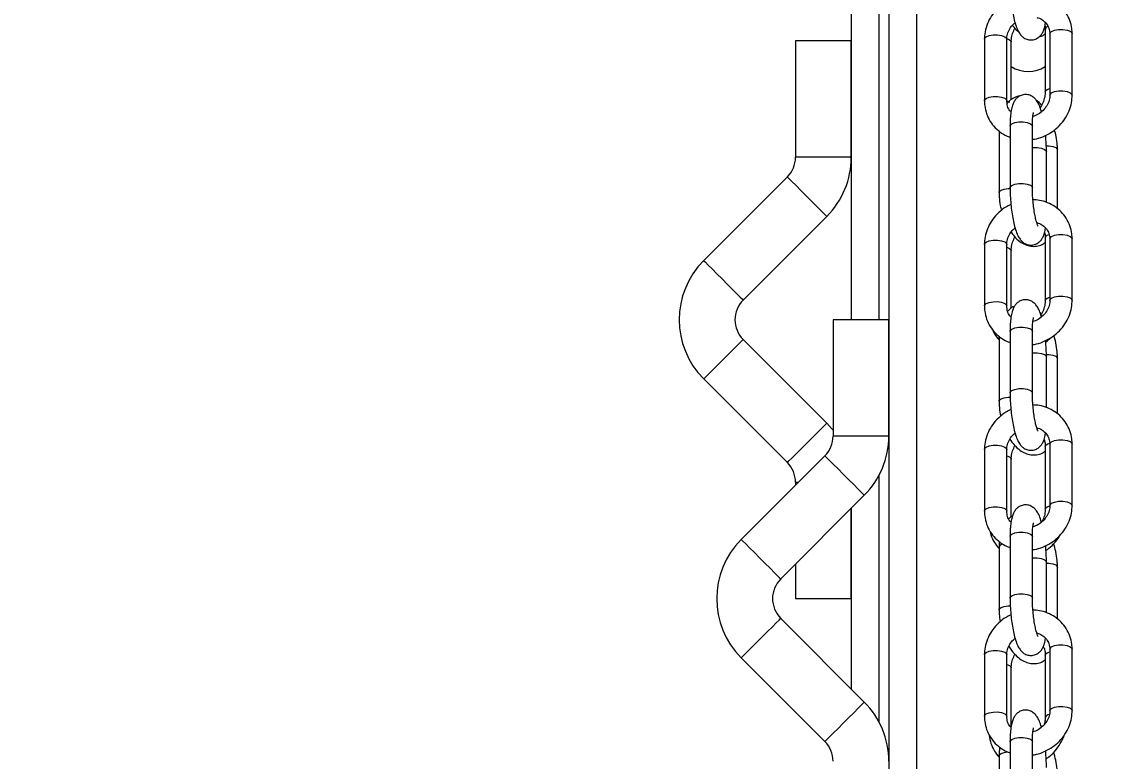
# Model space of a CAD drawing. Header units: millimetres. Extents: x -9110 to 8278, y -6387 to 5914.
# Drawn here: x -2328.6 to -2133, y 424.8 to 557.4 of the extents above; entities that cross this region are included whole.
import ezdxf

# ---------------------------------------------------------------- set-up
doc = ezdxf.new("R2010")
doc.units = ezdxf.units.MM
for name, color, linetype in [('DIKOM_ОБЪЕКТ', 7, 'Continuous'), ('DIKOM_РАЗМЕР_ЗОНА', 7, 'Continuous'), ('DIKOM_РАЗМЕР_ОБЪЕКТА', 7, 'Continuous')]:
    doc.layers.add(name, color=color, linetype=linetype)
doc.styles.add('style1', font='arial.ttf', dxfattribs={"width": 0.8})
doc.dimstyles.new('1-50', dxfattribs={"dimtxt": 300, "dimasz": 200, "dimexe": 100, "dimexo": 0, "dimgap": 100, "dimtad": 1, "dimtxsty": 'style1', "dimcen": 200, "dimclrd": 7, "dimclre": 7, "dimclrt": 7, "dimadec": 1, "dimazin": 2, "dimtfac": 1, "dimtmove": 0, "dimatfit": 2, "dimfxl": 0, "dimlwd": 25, "dimlwe": 18, "dimarcsym": 0})

# ---------------------------------------------------------------- blocks, each defined once
blk = doc.blocks.new('*D9')
at = {"layer": 'Defpoints', "color": 0, "transparency": 16777216}
for p in [(-2194.75, 3914.39), (-7206.95, -3406.45), (-367.75, -3406.45)]:
    blk.add_point(p, dxfattribs=at)
at = {"layer": 'DIKOM_РАЗМЕР_ОБЪЕКТА', "color": 7, "lineweight": 18, "transparency": 16777216}
for p, q in [((-2194.75, 3914.39), (-7306.95, 3914.39)), ((-367.75, -3406.45), (-7306.95, -3406.45))]:
    blk.add_line(p, q, dxfattribs=at)
at = {"layer": 'DIKOM_РАЗМЕР_ОБЪЕКТА', "color": 7, "lineweight": 25, "transparency": 16777216}
blk.add_line((-7206.95, 3714.39), (-7206.95, -3206.45), dxfattribs=at)
at = {"layer": 'DIKOM_РАЗМЕР_ОБЪЕКТА', "color": 7, "transparency": 16777216}
for points in [[(-7240.28, 3714.39), (-7173.61, 3714.39), (-7206.95, 3914.39)], [(-7240.28, -3206.45), (-7173.61, -3206.45), (-7206.95, -3406.45)]]:
    blk.add_solid(points, dxfattribs=at)
at = {"layer": 'DIKOM_РАЗМЕР_ОБЪЕКТА', "color": 7, "transparency": 16777216, "insert": (-7460.22, 292.26), "char_height": 300, "attachment_point": 5, "rotation": 90, "style": 'style1'}
blk.add_mtext('7300', dxfattribs=at)
blk = doc.blocks.new('*D10')
at = {"layer": 'Defpoints', "color": 0, "transparency": 16777216}
for p in [(-3851.31, 5914.39), (-8660.16, -5406.45), (-497.85, -5406.45)]:
    blk.add_point(p, dxfattribs=at)
at = {"layer": 'DIKOM_РАЗМЕР_ЗОНА', "color": 7, "lineweight": 18, "transparency": 16777216}
for p, q in [((-3851.31, 5914.39), (-8760.16, 5914.39)), ((-497.85, -5406.45), (-8760.16, -5406.45))]:
    blk.add_line(p, q, dxfattribs=at)
at = {"layer": 'DIKOM_РАЗМЕР_ЗОНА', "color": 7, "lineweight": 25, "transparency": 16777216}
blk.add_line((-8660.16, 5714.39), (-8660.16, -5206.45), dxfattribs=at)
at = {"layer": 'DIKOM_РАЗМЕР_ЗОНА', "color": 7, "transparency": 16777216}
for points in [[(-8693.49, 5714.39), (-8626.83, 5714.39), (-8660.16, 5914.39)], [(-8693.49, -5206.45), (-8626.83, -5206.45), (-8660.16, -5406.45)]]:
    blk.add_solid(points, dxfattribs=at)
at = {"layer": 'DIKOM_РАЗМЕР_ЗОНА', "color": 7, "transparency": 16777216, "insert": (-8913.43, 268.46), "char_height": 300, "attachment_point": 5, "rotation": 90, "style": 'style1'}
blk.add_mtext('11300', dxfattribs=at)

msp = doc.modelspace()

# ---------------------------------------------------------------- linework, layer by layer
at = {"layer": 'DIKOM_ОБЪЕКТ', "color": 7, "linetype": 'Continuous', "lineweight": 15}
for p, q in [((-2174.816, 503.968), (-2174.816, 2253.968)), ((-2173.084, 1853.969), (-2173.084, -1346.032)), ((-2168.084, -1346.032), (-2168.084, 1853.969)), ((-2179.816, 912.147), (-2179.816, 503.968)), ((-2145.031, 556.099), (-2145.031, 544.875)), ((-2140.262, 555.424), (-2140.217, 555.259)), ((-2189.822, 553.968), (-2189.822, 533.111)), ((-2179.822, 553.968), (-2189.822, 553.968)), ((-2179.822, 533.111), (-2179.822, 553.968)), ((-2155.95, 554.269), (-2155.95, 543.233)), ((-2151.95, 543.233), (-2151.95, 554.269)), ((-2151.137, 543.435), (-2151.137, 553.809)), ((-2144.218, 555.259), (-2144.218, 544.223)), ((-2140.217, 544.223), (-2140.217, 555.259)), ((-2151.994, 543.398), (-2151.95, 543.244)), ((-2151.922, 543.148), (-2151.453, 542.967)), ((-2153.319, 537.829), (-2153.319, 526.813)), ((-2151.344, 538.674), (-2151.344, 527.638)), ((-2147.389, 538.839), (-2147.344, 538.674)), ((-2147.344, 527.638), (-2147.344, 538.674)), ((-2144.823, 525.013), (-2144.823, 534.067)), ((-2142.849, 523.876), (-2142.849, 534.46)), ((-2179.822, 533.111), (-2189.822, 533.111)), ((-2191.286, 529.575), (-2206.286, 514.575)), ((-2199.215, 507.504), (-2184.215, 522.504)), ((-2145.031, 518.687), (-2145.031, 507.463)), ((-2144.218, 518.473), (-2144.218, 507.437)), ((-2140.262, 518.638), (-2140.217, 518.473)), ((-2140.217, 507.437), (-2140.217, 518.473)), ((-2155.95, 517.483), (-2155.95, 506.447)), ((-2151.95, 506.447), (-2151.95, 517.483)), ((-2151.137, 506.023), (-2151.137, 516.397)), ((-2151.994, 506.612), (-2151.95, 506.457)), ((-2145.689, 505.032), (-2146.02, 505.339)), ((-2183.089, 503.968), (-2183.089, 483.111)), ((-2173.09, 503.968), (-2183.089, 503.968)), ((-2173.09, 483.111), (-2173.09, 503.968)), ((-2153.305, 501.031), (-2153.319, 500.624)), ((-2153.319, 500.624), (-2153.319, 489.401)), ((-2151.344, 501.888), (-2151.344, 490.852)), ((-2147.389, 502.053), (-2147.344, 501.888)), ((-2147.344, 490.852), (-2147.344, 501.888)), ((-2184.215, 485.433), (-2199.215, 500.433)), ((-2144.823, 488.227), (-2144.823, 497.281)), ((-2142.849, 487.09), (-2142.849, 497.048)), ((-2206.286, 493.362), (-2191.286, 478.362)), ((-2173.09, 483.111), (-2183.089, 483.111)), ((-2145.031, 481.275), (-2145.031, 470.052)), ((-2144.218, 481.686), (-2144.218, 470.65)), ((-2140.262, 481.851), (-2140.217, 481.686)), ((-2140.217, 470.65), (-2140.217, 481.686)), ((-2184.554, 479.575), (-2199.554, 464.575)), ((-2155.95, 480.696), (-2155.95, 469.66)), ((-2151.95, 469.66), (-2151.95, 480.696)), ((-2151.137, 468.611), (-2151.137, 478.985)), ((-2174.816, 431.813), (-2174.816, 476.124)), ((-2189.822, 474.826), (-2189.822, 474.307)), ((-2189.822, 474.826), (-2189.303, 474.826)), ((-2192.483, 457.504), (-2177.483, 472.504)), ((-2179.822, 453.968), (-2179.822, 470.165)), ((-2179.816, 470.171), (-2179.816, 437.766)), ((-2151.994, 469.825), (-2151.95, 469.67)), ((-2151.344, 465.101), (-2151.344, 454.065)), ((-2147.389, 465.266), (-2147.344, 465.101)), ((-2147.344, 454.065), (-2147.344, 465.101)), ((-2153.319, 463.212), (-2153.319, 451.989)), ((-2189.822, 460.165), (-2189.822, 453.968)), ((-2144.823, 451.44), (-2144.823, 460.494)), ((-2142.849, 450.303), (-2142.849, 459.636)), ((-2189.822, 453.968), (-2179.822, 453.968)), ((-2177.483, 435.433), (-2192.483, 450.433)), ((-2155.95, 443.909), (-2155.95, 432.873)), ((-2151.95, 432.873), (-2151.95, 443.909)), ((-2144.218, 444.899), (-2144.218, 433.863)), ((-2140.262, 445.064), (-2140.217, 444.899)), ((-2140.217, 433.863), (-2140.217, 444.899)), ((-2199.554, 443.362), (-2184.554, 428.362)), ((-2145.031, 443.863), (-2145.031, 432.64)), ((-2151.137, 431.199), (-2151.137, 441.574)), ((-2151.994, 433.038), (-2151.95, 432.884)), ((-2151.122, 431.209), (-2151.336, 431.067)), ((-2151.344, 428.314), (-2151.344, 417.278)), ((-2147.389, 428.479), (-2147.344, 428.314)), ((-2147.344, 417.278), (-2147.344, 428.314)), ((-2153.319, 425.8), (-2153.319, 414.577))]:
    msp.add_line(p, q, dxfattribs=at)
at = {"layer": 'DIKOM_ОБЪЕКТ', "color": 7, "linetype": 'Continuous', "lineweight": 15, "flags": 128}
for points in [[(-2144.218, 555.259), (-2144.185, 555.401), (-2143.897, 555.686), (-2143.354, 555.905), (-2142.638, 556.027), (-2141.858, 556.032), (-2141.132, 555.919), (-2140.572, 555.705), (-2140.262, 555.424)], [(-2155.95, 554.269), (-2155.917, 554.411), (-2155.63, 554.696), (-2155.086, 554.916), (-2154.37, 555.037)], [(-2154.37, 555.037), (-2153.59, 555.042), (-2152.864, 554.929), (-2152.304, 554.716), (-2151.994, 554.434), (-2151.95, 554.269)], [(-2151.941, 554.377), (-2151.453, 554.191), (-2151.168, 553.934), (-2151.137, 553.806)], [(-2155.95, 543.233), (-2155.917, 543.375), (-2155.63, 543.66), (-2155.086, 543.88), (-2154.37, 544.001), (-2153.59, 544.006), (-2152.864, 543.893), (-2152.304, 543.679), (-2151.994, 543.398)], [(-2145.031, 544.879), (-2144.984, 545.027), (-2144.672, 545.28), (-2144.218, 545.445)], [(-2144.218, 544.231), (-2144.185, 544.365), (-2143.897, 544.65), (-2143.354, 544.869), (-2142.638, 544.991), (-2141.858, 544.996), (-2141.132, 544.883), (-2140.572, 544.67), (-2140.262, 544.388), (-2140.217, 544.223)], [(-2151.344, 538.674), (-2151.312, 538.816), (-2151.024, 539.101), (-2150.481, 539.321), (-2149.764, 539.442), (-2148.984, 539.447), (-2148.259, 539.334), (-2147.699, 539.121), (-2147.389, 538.839)], [(-2147.344, 534.826), (-2147.244, 534.835), (-2146.463, 534.84), (-2145.738, 534.727), (-2145.178, 534.514), (-2144.868, 534.232), (-2144.823, 534.068)], [(-2144.849, 535.168), (-2144.42, 535.151), (-2143.705, 535.041), (-2143.164, 534.842), (-2142.88, 534.585), (-2142.849, 534.461)], [(-2184.215, 522.504), (-2184.346, 522.635), (-2184.73, 523.019), (-2185.338, 523.626), (-2186.124, 524.413), (-2187.031, 525.32), (-2187.992, 526.281), (-2188.935, 527.223), (-2189.789, 528.078), (-2190.493, 528.782), (-2190.993, 529.282), (-2191.253, 529.542), (-2191.286, 529.575)], [(-2151.344, 527.638), (-2151.312, 527.78), (-2151.024, 528.065), (-2150.481, 528.285), (-2149.764, 528.406), (-2148.984, 528.411), (-2148.259, 528.298), (-2147.699, 528.085), (-2147.389, 527.803), (-2147.344, 527.637)], [(-2153.319, 526.812), (-2153.272, 526.964), (-2152.96, 527.217), (-2152.397, 527.409), (-2151.671, 527.509), (-2151.341, 527.52)], [(-2155.95, 517.483), (-2155.917, 517.624), (-2155.63, 517.909), (-2155.086, 518.129), (-2154.37, 518.25)], [(-2154.37, 518.25), (-2153.59, 518.255), (-2152.864, 518.142), (-2152.304, 517.929), (-2151.994, 517.648), (-2151.95, 517.483)], [(-2144.218, 518.473), (-2144.185, 518.614), (-2143.897, 518.899), (-2143.354, 519.119), (-2142.638, 519.24), (-2141.858, 519.245), (-2141.132, 519.132), (-2140.572, 518.919), (-2140.262, 518.638)], [(-2151.95, 516.967), (-2151.453, 516.779), (-2151.168, 516.522), (-2151.137, 516.394)], [(-2206.286, 514.575), (-2206.253, 514.542), (-2205.993, 514.282), (-2205.493, 513.782), (-2204.789, 513.078), (-2203.935, 512.224), (-2202.992, 511.281), (-2202.031, 510.32), (-2201.124, 509.413), (-2200.338, 508.626), (-2199.73, 508.019), (-2199.346, 507.635), (-2199.215, 507.504)], [(-2155.95, 506.446), (-2155.917, 506.588), (-2155.63, 506.873), (-2155.086, 507.093), (-2154.37, 507.214), (-2153.59, 507.219), (-2152.864, 507.106), (-2152.304, 506.893), (-2151.994, 506.612)], [(-2145.031, 507.467), (-2144.984, 507.615), (-2144.672, 507.868), (-2144.218, 508.033)], [(-2144.218, 507.444), (-2144.185, 507.578), (-2143.897, 507.863), (-2143.354, 508.083), (-2142.638, 508.204), (-2141.858, 508.209), (-2141.132, 508.096), (-2140.572, 507.883), (-2140.262, 507.602), (-2140.217, 507.437)], [(-2151.344, 501.888), (-2151.312, 502.029), (-2151.024, 502.314), (-2150.481, 502.534), (-2149.764, 502.656), (-2148.984, 502.66), (-2148.259, 502.547), (-2147.699, 502.334), (-2147.389, 502.053)], [(-2153.319, 500.624), (-2153.272, 500.776), (-2153.165, 500.897)], [(-2206.286, 493.362), (-2206.155, 493.493), (-2205.772, 493.876), (-2205.164, 494.484), (-2204.377, 495.271), (-2203.47, 496.178), (-2202.51, 497.139), (-2201.567, 498.081), (-2200.712, 498.936), (-2200.008, 499.64), (-2199.508, 500.14), (-2199.248, 500.4), (-2199.215, 500.433)], [(-2147.344, 498.039), (-2147.244, 498.048), (-2146.463, 498.053), (-2145.738, 497.94), (-2145.178, 497.727), (-2144.868, 497.446), (-2144.823, 497.281)], [(-2144.828, 497.756), (-2144.42, 497.739), (-2143.705, 497.629), (-2143.164, 497.43), (-2142.88, 497.173), (-2142.849, 497.049)], [(-2151.344, 490.852), (-2151.312, 490.993), (-2151.024, 491.278), (-2150.481, 491.498), (-2149.764, 491.62), (-2148.984, 491.624), (-2148.259, 491.511), (-2147.699, 491.298), (-2147.389, 491.017), (-2147.344, 490.85)], [(-2153.319, 489.4), (-2153.272, 489.552), (-2152.96, 489.805), (-2152.397, 489.997), (-2151.671, 490.097), (-2151.332, 490.109)], [(-2191.286, 478.362), (-2191.253, 478.395), (-2190.993, 478.655), (-2190.493, 479.155), (-2189.789, 479.859), (-2188.935, 480.713), (-2187.992, 481.656), (-2187.031, 482.617), (-2186.124, 483.524), (-2185.338, 484.311), (-2184.73, 484.918), (-2184.346, 485.302), (-2184.215, 485.433)], [(-2183.089, 484.173), (-2183.227, 484.342), (-2184.215, 485.433)], [(-2155.95, 480.696), (-2155.917, 480.837), (-2155.63, 481.122), (-2155.086, 481.342), (-2154.37, 481.464)], [(-2154.37, 481.464), (-2153.59, 481.468), (-2152.864, 481.355), (-2152.304, 481.142), (-2151.994, 480.861), (-2151.95, 480.696)], [(-2145.031, 481.275), (-2144.984, 481.427), (-2144.672, 481.68), (-2144.264, 481.832)], [(-2144.218, 481.686), (-2144.185, 481.827), (-2143.897, 482.112), (-2143.354, 482.332), (-2142.638, 482.454), (-2141.858, 482.458), (-2141.132, 482.345), (-2140.572, 482.132), (-2140.262, 481.851)], [(-2177.483, 472.504), (-2177.614, 472.635), (-2177.998, 473.019), (-2178.605, 473.626), (-2179.392, 474.413), (-2180.299, 475.32), (-2181.26, 476.281), (-2182.203, 477.223), (-2183.057, 478.078), (-2183.761, 478.782), (-2184.262, 479.282), (-2184.521, 479.542), (-2184.554, 479.575)], [(-2151.95, 479.555), (-2151.453, 479.367), (-2151.168, 479.11), (-2151.137, 478.982)], [(-2144.218, 470.657), (-2144.185, 470.791), (-2143.897, 471.076), (-2143.354, 471.296), (-2142.638, 471.418), (-2141.858, 471.422), (-2141.132, 471.309), (-2140.572, 471.096), (-2140.262, 470.815), (-2140.217, 470.65)], [(-2155.95, 469.659), (-2155.917, 469.801), (-2155.63, 470.086), (-2155.086, 470.306), (-2154.37, 470.428), (-2153.59, 470.432), (-2152.864, 470.32), (-2152.304, 470.106), (-2151.994, 469.825)], [(-2145.031, 470.055), (-2144.984, 470.203), (-2144.672, 470.456), (-2144.242, 470.615)], [(-2151.344, 465.101), (-2151.312, 465.243), (-2151.024, 465.527), (-2150.481, 465.747), (-2149.764, 465.869), (-2148.984, 465.874), (-2148.259, 465.761), (-2147.699, 465.547), (-2147.389, 465.266)], [(-2199.554, 464.575), (-2199.521, 464.542), (-2199.261, 464.282), (-2198.761, 463.782), (-2198.057, 463.078), (-2197.202, 462.223), (-2196.26, 461.281), (-2195.299, 460.32), (-2194.392, 459.413), (-2193.606, 458.626), (-2192.998, 458.019), (-2192.614, 457.635), (-2192.483, 457.504)], [(-2147.344, 461.252), (-2147.244, 461.262), (-2146.463, 461.266), (-2145.738, 461.154), (-2145.178, 460.94), (-2144.868, 460.659), (-2144.823, 460.494)], [(-2144.823, 460.344), (-2144.42, 460.328), (-2143.705, 460.217), (-2143.164, 460.018), (-2142.88, 459.761), (-2142.849, 459.637)], [(-2151.344, 454.065), (-2151.312, 454.206), (-2151.024, 454.491), (-2150.481, 454.711), (-2149.764, 454.833), (-2148.984, 454.838), (-2148.259, 454.725), (-2147.699, 454.511), (-2147.389, 454.23), (-2147.344, 454.063)], [(-2153.319, 451.988), (-2153.272, 452.14), (-2152.96, 452.393), (-2152.397, 452.585), (-2151.671, 452.685), (-2151.3, 452.697)], [(-2199.554, 443.362), (-2199.423, 443.493), (-2199.039, 443.877), (-2198.432, 444.484), (-2197.645, 445.271), (-2196.738, 446.178), (-2195.777, 447.139), (-2194.834, 448.081), (-2193.98, 448.936), (-2193.276, 449.64), (-2192.776, 450.14), (-2192.516, 450.4), (-2192.483, 450.433)], [(-2155.95, 443.909), (-2155.917, 444.051), (-2155.63, 444.335), (-2155.086, 444.555), (-2154.37, 444.677)], [(-2154.37, 444.677), (-2153.59, 444.682), (-2152.864, 444.569), (-2152.304, 444.355), (-2151.994, 444.074), (-2151.95, 443.909)], [(-2145.031, 443.863), (-2144.984, 444.015), (-2144.672, 444.268), (-2144.218, 444.433)], [(-2144.218, 444.899), (-2144.185, 445.041), (-2143.897, 445.325), (-2143.354, 445.545), (-2142.638, 445.667), (-2141.858, 445.672), (-2141.132, 445.559), (-2140.572, 445.345), (-2140.262, 445.064)], [(-2151.95, 442.143), (-2151.453, 441.955), (-2151.168, 441.698), (-2151.137, 441.57)], [(-2184.554, 428.362), (-2184.521, 428.395), (-2184.262, 428.655), (-2183.761, 429.155), (-2183.057, 429.858), (-2182.203, 430.713), (-2181.26, 431.656), (-2180.299, 432.617), (-2179.392, 433.524), (-2178.605, 434.311), (-2177.998, 434.918), (-2177.614, 435.302), (-2177.483, 435.433)], [(-2144.218, 433.871), (-2144.185, 434.005), (-2143.897, 434.289), (-2143.354, 434.509), (-2142.638, 434.631), (-2141.858, 434.636), (-2141.132, 434.523), (-2140.572, 434.309), (-2140.262, 434.028), (-2140.217, 433.863)], [(-2155.95, 432.873), (-2155.917, 433.015), (-2155.63, 433.3), (-2155.086, 433.519), (-2154.37, 433.641), (-2153.59, 433.646), (-2152.864, 433.533), (-2152.304, 433.319), (-2151.994, 433.038)], [(-2151.344, 428.314), (-2151.312, 428.456), (-2151.024, 428.741), (-2150.481, 428.961), (-2149.764, 429.082), (-2148.984, 429.087), (-2148.259, 428.974), (-2147.699, 428.761), (-2147.389, 428.479)], [(-2153.319, 425.8), (-2153.272, 425.952), (-2152.96, 426.205), (-2152.397, 426.396), (-2151.722, 426.494)]]:
    msp.add_lwpolyline(points, dxfattribs=at)
at = {"layer": 'DIKOM_ОБЪЕКТ', "color": 7, "linetype": 'Continuous', "lineweight": 15}
for centre, radius, start, end in [((-2144.382, 555.902), 0.678, 104.55198, 163.13174), ((-2148.084, 553.968), 5.5, 236.28212, 303.71791), ((-2194.822, 533.111), 5, 315, 0), ((-2194.822, 533.111), 15, 315, 0), ((-2144.285, 518.431), 0.789, 95.43756, 161.03846), ((-2195.68, 503.968), 15, 135, 225), ((-2195.68, 503.968), 5, 135, 225), ((-2188.09, 483.111), 5, 315, 0), ((-2188.09, 483.111), 15, 315, 0), ((-2194.822, 474.826), 5, 0, 45), ((-2188.947, 453.968), 15, 135, 225), ((-2152.562, 462.949), 0.802, 94.63737, 160.8005), ((-2188.947, 453.968), 5, 135, 225), ((-2188.09, 424.826), 15, 0, 45), ((-2144.279, 432.377), 0.797, 95.19893, 160.503), ((-2188.09, 424.826), 5, 0, 45)]:
    msp.add_arc(centre, radius, start, end, dxfattribs=at)
for points, knots in [([(-2151.344, 564.425), (-2151.342, 564.184), (-2151.336, 563.48), (-2151.273, 562.249), (-2151.134, 560.779), (-2150.934, 559.36), (-2150.677, 558.045), (-2150.363, 556.861), (-2150.017, 555.948), (-2149.628, 555.256), (-2149.163, 554.721), (-2148.554, 554.31), (-2147.787, 554.101), (-2146.981, 554.18), (-2146.296, 554.515), (-2145.799, 554.991), (-2145.456, 555.528), (-2145.201, 556.189), (-2145.054, 556.733), (-2145.006, 557.156), (-2144.998, 557.225)], [0, 0, 0, 0, 0.0389601, 0.1136187, 0.1879064, 0.2623356, 0.337488, 0.4145916, 0.4967989, 0.556383, 0.6023483, 0.6467759, 0.69177, 0.737395, 0.78152, 0.8220841, 0.8645714, 0.91518, 0.9861966, 1, 1, 1, 1]), ([(-2151.186, 561.443), (-2151.503, 561.293), (-2152.304, 560.914), (-2153.418, 560.013), (-2154.484, 558.822), (-2155.289, 557.452), (-2155.79, 556.005), (-2155.943, 554.926), (-2155.949, 554.36), (-2155.95, 554.269)], [0, 0, 0, 0, 0.1135394, 0.286985, 0.460742, 0.6345071, 0.8078772, 0.9692025, 1, 1, 1, 1]), ([(-2140.217, 555.259), (-2140.229, 555.565), (-2140.26, 556.369), (-2140.576, 557.636), (-2141.22, 558.975), (-2142.138, 560.141), (-2143.284, 561.092), (-2144.614, 561.785), (-2145.957, 562.203), (-2146.86, 562.251), (-2147.252, 562.272)], [0, 0, 0, 0, 0.0833873, 0.2197587, 0.3555123, 0.4906216, 0.6254524, 0.7604867, 0.8962022, 1, 1, 1, 1]), ([(-2146.553, 558.149), (-2146.466, 558.134), (-2146.046, 558.059), (-2145.422, 557.684), (-2144.757, 557.056), (-2144.31, 556.238), (-2144.249, 555.588), (-2144.218, 555.259)], [0, 0, 0, 0, 0.058132, 0.2826856, 0.5137495, 0.754258, 1, 1, 1, 1]), ([(-2151.95, 554.269), (-2151.945, 554.406), (-2151.928, 554.865), (-2151.695, 555.667), (-2151.184, 556.562), (-2150.672, 557.019), (-2150.442, 557.225)], [0, 0, 0, 0, 0.1327737, 0.4450104, 0.7506495, 1, 1, 1, 1]), ([(-2151.137, 553.809), (-2151.132, 553.964), (-2151.115, 554.446), (-2150.942, 555.293), (-2150.629, 555.933), (-2150.479, 556.24)], [0, 0, 0, 0, 0.1974808, 0.614135, 1, 1, 1, 1]), ([(-2150.911, 556.766), (-2150.817, 556.631), (-2150.495, 556.169), (-2150.092, 555.847), (-2149.806, 555.619)], [0, 0, 0, 0, 0.2925339, 1, 1, 1, 1]), ([(-2145.091, 556.735), (-2145.083, 556.706), (-2145.031, 556.521), (-2145.031, 556.292), (-2145.031, 556.099)], [0, 0, 0, 0, 0.157485, 1, 1, 1, 1]), ([(-2146.116, 554.728), (-2145.928, 554.772), (-2145.527, 554.865), (-2145.203, 555.117), (-2145.031, 555.25)], [0, 0, 0, 0, 0.4688463, 1, 1, 1, 1]), ([(-2149.521, 544.102), (-2149.538, 544.102), (-2149.911, 544.105), (-2150.604, 543.817), (-2151.388, 543.348), (-2151.74, 542.92), (-2151.873, 542.757)], [0, 0, 0, 0, 0.0180409, 0.4036185, 0.7734165, 1, 1, 1, 1]), ([(-2145.725, 541.268), (-2145.752, 541.371), (-2145.888, 541.894), (-2146.152, 542.537), (-2146.54, 543.237), (-2147.004, 543.771), (-2147.614, 544.183), (-2148.38, 544.391), (-2149.186, 544.313), (-2149.871, 543.977), (-2150.369, 543.502), (-2150.711, 542.963), (-2150.97, 542.31), (-2151.164, 541.471), (-2151.294, 540.383), (-2151.34, 539.402), (-2151.344, 538.818), (-2151.344, 538.674)], [0, 0, 0, 0, 0.0263902, 0.1338524, 0.2117813, 0.2718567, 0.329962, 0.3887813, 0.4483841, 0.5060719, 0.5591159, 0.6146598, 0.6808176, 0.7736629, 0.8741831, 0.9690832, 1, 1, 1, 1]), ([(-2147.344, 536.312), (-2147.226, 536.322), (-2146.585, 536.378), (-2145.451, 536.77), (-2144.019, 537.483), (-2142.746, 538.474), (-2141.684, 539.672), (-2140.878, 541.04), (-2140.377, 542.487), (-2140.226, 543.567), (-2140.219, 544.133), (-2140.217, 544.223)], [0, 0, 0, 0, 0.0306485, 0.1661511, 0.3022564, 0.4388092, 0.5755764, 0.7123159, 0.8487863, 0.9757568, 1, 1, 1, 1]), ([(-2144.218, 544.223), (-2144.223, 544.086), (-2144.241, 543.628), (-2144.469, 542.823), (-2145.026, 541.888), (-2145.826, 541.117), (-2146.6, 540.618), (-2147.1, 540.481), (-2147.249, 540.44)], [0, 0, 0, 0, 0.0902346, 0.3024759, 0.5101623, 0.713692, 0.9151232, 1, 1, 1, 1]), ([(-2145.031, 544.875), (-2145.036, 544.72), (-2145.051, 544.237), (-2145.249, 543.377), (-2145.582, 542.539), (-2145.888, 542.126), (-2145.975, 542.008)], [0, 0, 0, 0, 0.1647672, 0.512446, 0.8604949, 1, 1, 1, 1]), ([(-2155.95, 543.233), (-2155.938, 542.928), (-2155.907, 542.123), (-2155.592, 540.856), (-2154.946, 539.519), (-2154.031, 538.347), (-2152.877, 537.419), (-2151.957, 536.864), (-2151.408, 536.71), (-2151.344, 536.693)], [0, 0, 0, 0, 0.1071651, 0.2823471, 0.4567744, 0.6303423, 0.8035735, 0.9770602, 1, 1, 1, 1]), ([(-2151.17, 541.267), (-2151.237, 541.328), (-2151.538, 541.603), (-2151.849, 542.261), (-2151.916, 542.907), (-2151.95, 543.233)], [0, 0, 0, 0, 0.1234154, 0.5569736, 1, 1, 1, 1]), ([(-2145.689, 542.444), (-2145.966, 542.759), (-2146.249, 543.079), (-2146.595, 543.277), (-2146.602, 543.281)], [0, 0, 0, 0, 0.9816329, 1, 1, 1, 1]), ([(-2147.344, 538.674), (-2147.343, 538.873), (-2147.338, 539.439), (-2147.288, 540.207), (-2147.208, 540.823), (-2147.123, 541.145), (-2147.123, 541.145), (-2147.123, 541.145)], [0, 0, 0, 0, 0.153805, 0.4403621, 0.6814171, 0.8873457, 1, 1, 1, 1]), ([(-2142.849, 534.46), (-2142.855, 534.732), (-2142.872, 535.509), (-2143.019, 536.731), (-2143.264, 537.645), (-2143.373, 538.051)], [0, 0, 0, 0, 0.2298306, 0.6585272, 1, 1, 1, 1]), ([(-2144.823, 534.067), (-2144.826, 534.309), (-2144.832, 535.012), (-2144.877, 536.027), (-2144.954, 536.782), (-2144.982, 537.05)], [0, 0, 0, 0, 0.2521284, 0.7351674, 1, 1, 1, 1]), ([(-2153.319, 526.813), (-2153.313, 526.541), (-2153.295, 525.764), (-2153.168, 524.665), (-2152.959, 523.871), (-2152.884, 523.586)], [0, 0, 0, 0, 0.2558914, 0.733116, 1, 1, 1, 1]), ([(-2151.344, 527.638), (-2151.342, 527.397), (-2151.336, 526.693), (-2151.273, 525.462), (-2151.134, 523.992), (-2150.934, 522.573), (-2150.677, 521.258), (-2150.363, 520.075), (-2150.017, 519.161), (-2149.628, 518.47), (-2149.163, 517.935), (-2148.554, 517.523), (-2147.787, 517.315), (-2146.981, 517.393), (-2146.296, 517.729), (-2145.799, 518.204), (-2145.456, 518.742), (-2145.201, 519.402), (-2145.054, 519.946), (-2145.006, 520.369), (-2144.998, 520.438)], [0, 0, 0, 0, 0.0389602, 0.113619, 0.1879129, 0.2623366, 0.3374891, 0.414593, 0.4968005, 0.5563847, 0.6023501, 0.6467805, 0.6917733, 0.7373985, 0.7815236, 0.8220845, 0.8645756, 0.9151843, 0.9862011, 1, 1, 1, 1]), ([(-2146.333, 520.782), (-2146.331, 520.779), (-2146.323, 520.765), (-2146.42, 520.958), (-2146.571, 521.392), (-2146.765, 522.115), (-2146.961, 523.088), (-2147.135, 524.255), (-2147.265, 525.522), (-2147.334, 526.682), (-2147.341, 527.359), (-2147.344, 527.638)], [0, 0, 0, 0, 0.0315083, 0.1164917, 0.2201192, 0.3407143, 0.4733064, 0.612686, 0.7553894, 0.8992331, 1, 1, 1, 1]), ([(-2151.186, 524.656), (-2151.503, 524.506), (-2152.304, 524.127), (-2153.418, 523.227), (-2154.484, 522.035), (-2155.29, 520.666), (-2155.79, 519.219), (-2155.943, 518.139), (-2155.949, 517.573), (-2155.95, 517.483)], [0, 0, 0, 0, 0.1135396, 0.2869854, 0.4607522, 0.6345067, 0.8078769, 0.9692024, 1, 1, 1, 1]), ([(-2140.217, 518.473), (-2140.229, 518.778), (-2140.26, 519.583), (-2140.576, 520.849), (-2141.22, 522.189), (-2142.138, 523.354), (-2143.284, 524.306), (-2144.614, 524.999), (-2145.957, 525.416), (-2146.86, 525.464), (-2147.252, 525.485)], [0, 0, 0, 0, 0.0833991, 0.2197564, 0.3555089, 0.4906173, 0.625447, 0.7604803, 0.8961948, 1, 1, 1, 1]), ([(-2151.95, 517.483), (-2151.945, 517.619), (-2151.928, 518.078), (-2151.695, 518.88), (-2151.184, 519.776), (-2150.672, 520.233), (-2150.442, 520.438)], [0, 0, 0, 0, 0.1327766, 0.4450201, 0.750666, 1, 1, 1, 1]), ([(-2146.553, 521.363), (-2146.466, 521.347), (-2146.046, 521.272), (-2145.422, 520.897), (-2144.757, 520.27), (-2144.31, 519.452), (-2144.249, 518.801), (-2144.218, 518.473)], [0, 0, 0, 0, 0.058132, 0.2826856, 0.5137495, 0.754258, 1, 1, 1, 1]), ([(-2151.159, 519.692), (-2150.985, 519.441), (-2150.522, 518.772), (-2149.667, 518.011), (-2148.646, 517.413), (-2147.62, 517.123), (-2146.571, 517.128), (-2145.668, 517.373), (-2145.205, 517.711), (-2145.031, 517.838)], [0, 0, 0, 0, 0.1161095, 0.307949, 0.4672029, 0.6148547, 0.7568986, 0.9084742, 1, 1, 1, 1]), ([(-2151.137, 516.397), (-2151.132, 516.552), (-2151.115, 517.034), (-2150.942, 517.881), (-2150.629, 518.521), (-2150.479, 518.829)], [0, 0, 0, 0, 0.1974701, 0.6141559, 1, 1, 1, 1]), ([(-2145.17, 519.62), (-2145.131, 519.496), (-2145.043, 519.221), (-2145.035, 518.876), (-2145.031, 518.687)], [0, 0, 0, 0, 0.450125, 1, 1, 1, 1]), ([(-2145.725, 504.481), (-2145.752, 504.584), (-2145.888, 505.107), (-2146.152, 505.751), (-2146.54, 506.45), (-2147.005, 506.984), (-2147.614, 507.396), (-2148.38, 507.604), (-2149.186, 507.526), (-2149.872, 507.19), (-2150.369, 506.715), (-2150.711, 506.176), (-2150.97, 505.523), (-2151.164, 504.685), (-2151.294, 503.596), (-2151.34, 502.615), (-2151.344, 502.031), (-2151.344, 501.888)], [0, 0, 0, 0, 0.0263904, 0.1338533, 0.2117827, 0.2718365, 0.3299609, 0.3887805, 0.4483844, 0.5060696, 0.559114, 0.614663, 0.6808163, 0.7736623, 0.8741891, 0.969083, 1, 1, 1, 1]), ([(-2147.344, 499.525), (-2147.226, 499.535), (-2146.585, 499.591), (-2145.451, 499.983), (-2144.019, 500.696), (-2142.746, 501.687), (-2141.684, 502.885), (-2140.878, 504.253), (-2140.377, 505.7), (-2140.226, 506.78), (-2140.219, 507.346), (-2140.217, 507.437)], [0, 0, 0, 0, 0.0306484, 0.1661508, 0.302256, 0.4388024, 0.5755769, 0.7123163, 0.8487865, 0.9757471, 1, 1, 1, 1]), ([(-2144.218, 507.437), (-2144.223, 507.3), (-2144.241, 506.841), (-2144.469, 506.037), (-2145.026, 505.101), (-2145.826, 504.331), (-2146.6, 503.831), (-2147.1, 503.694), (-2147.249, 503.654)], [0, 0, 0, 0, 0.0902346, 0.3024759, 0.5101623, 0.713692, 0.9151232, 1, 1, 1, 1]), ([(-2145.031, 507.463), (-2145.035, 507.308), (-2145.05, 506.825), (-2145.253, 505.967), (-2145.539, 505.207), (-2145.786, 504.864), (-2145.819, 504.818)], [0, 0, 0, 0, 0.1802806, 0.5605295, 0.9413241, 1, 1, 1, 1]), ([(-2155.95, 506.447), (-2155.938, 506.141), (-2155.907, 505.337), (-2155.592, 504.069), (-2154.946, 502.732), (-2154.031, 501.56), (-2152.877, 500.632), (-2151.956, 500.078), (-2151.408, 499.924), (-2151.344, 499.906)], [0, 0, 0, 0, 0.1071532, 0.2823366, 0.4567766, 0.6303359, 0.8035684, 0.9770565, 1, 1, 1, 1]), ([(-2151.17, 504.481), (-2151.237, 504.542), (-2151.538, 504.816), (-2151.849, 505.474), (-2151.916, 506.12), (-2151.95, 506.447)], [0, 0, 0, 0, 0.1234196, 0.5569925, 1, 1, 1, 1]), ([(-2150.549, 506.394), (-2150.566, 506.389), (-2150.911, 506.286), (-2151.347, 505.956), (-2151.673, 505.574), (-2151.778, 505.452)], [0, 0, 0, 0, 0.033033, 0.6894872, 1, 1, 1, 1]), ([(-2147.344, 501.888), (-2147.343, 502.086), (-2147.338, 502.653), (-2147.288, 503.421), (-2147.208, 504.036), (-2147.123, 504.358), (-2147.123, 504.359), (-2147.123, 504.359)], [0, 0, 0, 0, 0.1537903, 0.4403202, 0.6813364, 0.8872454, 1, 1, 1, 1]), ([(-2154.535, 502.292), (-2154.422, 502.012), (-2154.132, 501.291), (-2153.627, 500.72), (-2153.319, 500.371)], [0, 0, 0, 0, 0.3891291, 1, 1, 1, 1]), ([(-2144.957, 500.007), (-2144.758, 500.13), (-2144.42, 500.339), (-2144.141, 500.636), (-2144.027, 500.757)], [0, 0, 0, 0, 0.5902405, 1, 1, 1, 1]), ([(-2142.849, 497.048), (-2142.854, 497.32), (-2142.869, 498.098), (-2143.054, 499.413), (-2143.288, 500.532), (-2143.498, 501.08), (-2143.523, 501.147)], [0, 0, 0, 0, 0.2007163, 0.5749578, 0.9477935, 1, 1, 1, 1]), ([(-2144.823, 497.281), (-2144.826, 497.522), (-2144.832, 498.225), (-2144.877, 499.241), (-2144.954, 499.996), (-2144.982, 500.263)], [0, 0, 0, 0, 0.252091, 0.7351678, 1, 1, 1, 1]), ([(-2151.344, 490.852), (-2151.342, 490.61), (-2151.336, 489.907), (-2151.273, 488.675), (-2151.134, 487.205), (-2150.934, 485.786), (-2150.677, 484.471), (-2150.363, 483.288), (-2150.017, 482.375), (-2149.628, 481.683), (-2149.163, 481.148), (-2148.554, 480.736), (-2147.787, 480.528), (-2146.981, 480.606), (-2146.296, 480.942), (-2145.799, 481.418), (-2145.456, 481.955), (-2145.201, 482.616), (-2145.054, 483.159), (-2145.006, 483.583), (-2144.998, 483.652)], [0, 0, 0, 0, 0.0389658, 0.1136183, 0.1879119, 0.2623353, 0.3374876, 0.4145911, 0.4967983, 0.5563823, 0.6023476, 0.646792, 0.6917727, 0.7373973, 0.7815244, 0.8220851, 0.8645724, 0.9151846, 0.9862012, 1, 1, 1, 1]), ([(-2146.333, 483.996), (-2146.331, 483.992), (-2146.323, 483.979), (-2146.42, 484.172), (-2146.571, 484.605), (-2146.765, 485.328), (-2146.961, 486.301), (-2147.135, 487.468), (-2147.265, 488.736), (-2147.334, 489.895), (-2147.341, 490.573), (-2147.344, 490.852)], [0, 0, 0, 0, 0.0315082, 0.1164914, 0.2201124, 0.3407161, 0.4733078, 0.612687, 0.75539, 0.8992333, 1, 1, 1, 1]), ([(-2153.319, 489.401), (-2153.312, 489.13), (-2153.293, 488.353), (-2153.199, 487.431), (-2153.041, 486.81), (-2153.013, 486.7)], [0, 0, 0, 0, 0.3059144, 0.8764294, 1, 1, 1, 1]), ([(-2151.186, 487.869), (-2151.503, 487.719), (-2152.304, 487.341), (-2153.418, 486.44), (-2154.484, 485.249), (-2155.29, 483.879), (-2155.79, 482.432), (-2155.943, 481.352), (-2155.949, 480.787), (-2155.95, 480.696)], [0, 0, 0, 0, 0.1135393, 0.2869895, 0.4607528, 0.6345067, 0.8078766, 0.9691998, 1, 1, 1, 1]), ([(-2140.217, 481.686), (-2140.229, 481.991), (-2140.26, 482.796), (-2140.576, 484.063), (-2141.22, 485.402), (-2142.138, 486.567), (-2143.284, 487.519), (-2144.614, 488.212), (-2145.957, 488.63), (-2146.86, 488.677), (-2147.252, 488.698)], [0, 0, 0, 0, 0.0834085, 0.219765, 0.3555078, 0.4906231, 0.625452, 0.7604798, 0.8961963, 1, 1, 1, 1]), ([(-2151.95, 480.696), (-2151.945, 480.833), (-2151.928, 481.292), (-2151.695, 482.093), (-2151.184, 482.989), (-2150.672, 483.446), (-2150.442, 483.651)], [0, 0, 0, 0, 0.1327743, 0.4450734, 0.7506703, 1, 1, 1, 1]), ([(-2146.553, 484.576), (-2146.466, 484.561), (-2146.046, 484.486), (-2145.422, 484.111), (-2144.757, 483.483), (-2144.31, 482.665), (-2144.249, 482.015), (-2144.218, 481.686)], [0, 0, 0, 0, 0.058131, 0.2826803, 0.5137399, 0.7542438, 1, 1, 1, 1]), ([(-2151.366, 482.563), (-2151.126, 482.212), (-2150.599, 481.442), (-2149.668, 480.597), (-2148.646, 480.002), (-2147.62, 479.711), (-2146.571, 479.716), (-2145.668, 479.961), (-2145.205, 480.299), (-2145.031, 480.426)], [0, 0, 0, 0, 0.1539878, 0.3376058, 0.4900705, 0.6313606, 0.767317, 0.9123967, 1, 1, 1, 1]), ([(-2151.137, 478.985), (-2151.132, 479.14), (-2151.115, 479.622), (-2150.942, 480.469), (-2150.629, 481.109), (-2150.479, 481.417)], [0, 0, 0, 0, 0.1975132, 0.6141092, 1, 1, 1, 1]), ([(-2145.251, 482.513), (-2145.177, 482.294), (-2145.053, 481.925), (-2145.037, 481.463), (-2145.031, 481.275)], [0, 0, 0, 0, 0.5943269, 1, 1, 1, 1]), ([(-2155.95, 469.66), (-2155.938, 469.354), (-2155.907, 468.55), (-2155.592, 467.282), (-2154.946, 465.945), (-2154.031, 464.773), (-2152.877, 463.846), (-2151.957, 463.291), (-2151.408, 463.137), (-2151.344, 463.119)], [0, 0, 0, 0, 0.107153, 0.2823359, 0.4567755, 0.6303344, 0.8035665, 0.9770601, 1, 1, 1, 1]), ([(-2151.17, 467.694), (-2151.237, 467.755), (-2151.538, 468.03), (-2151.849, 468.687), (-2151.916, 469.333), (-2151.95, 469.66)], [0, 0, 0, 0, 0.1234403, 0.5570029, 1, 1, 1, 1]), ([(-2145.711, 467.641), (-2145.743, 467.763), (-2145.883, 468.304), (-2146.152, 468.965), (-2146.54, 469.663), (-2147.005, 470.198), (-2147.614, 470.609), (-2148.381, 470.818), (-2149.186, 470.739), (-2149.872, 470.404), (-2150.369, 469.928), (-2150.711, 469.39), (-2150.97, 468.736), (-2151.164, 467.898), (-2151.294, 466.81), (-2151.34, 465.828), (-2151.344, 465.245), (-2151.344, 465.101)], [0, 0, 0, 0, 0.0308508, 0.1378215, 0.2153941, 0.2751729, 0.333031, 0.3915657, 0.4509111, 0.5083321, 0.5611379, 0.6164278, 0.6822781, 0.7746989, 0.8747653, 0.9692246, 1, 1, 1, 1]), ([(-2147.344, 462.738), (-2147.226, 462.748), (-2146.585, 462.804), (-2145.451, 463.196), (-2144.019, 463.91), (-2142.746, 464.9), (-2141.684, 466.098), (-2140.878, 467.467), (-2140.377, 468.913), (-2140.226, 469.994), (-2140.219, 470.559), (-2140.217, 470.65)], [0, 0, 0, 0, 0.0306473, 0.166149, 0.3022582, 0.438804, 0.5755703, 0.7123176, 0.8487872, 0.9757472, 1, 1, 1, 1]), ([(-2144.218, 470.65), (-2144.223, 470.513), (-2144.241, 470.054), (-2144.469, 469.25), (-2145.026, 468.315), (-2145.826, 467.544), (-2146.6, 467.044), (-2147.1, 466.907), (-2147.249, 466.867)], [0, 0, 0, 0, 0.0902342, 0.3024745, 0.5101599, 0.7136886, 0.9151299, 1, 1, 1, 1]), ([(-2145.031, 470.052), (-2145.036, 469.897), (-2145.053, 469.415), (-2145.207, 468.635), (-2145.486, 468.058), (-2145.603, 467.814)], [0, 0, 0, 0, 0.2147101, 0.667578, 1, 1, 1, 1]), ([(-2150.943, 468.739), (-2151.126, 468.642), (-2151.362, 468.517), (-2151.532, 468.316), (-2151.57, 468.272)], [0, 0, 0, 0, 0.7794973, 1, 1, 1, 1]), ([(-2147.344, 465.101), (-2147.343, 465.299), (-2147.338, 465.866), (-2147.288, 466.634), (-2147.208, 467.249), (-2147.123, 467.572), (-2147.123, 467.572), (-2147.123, 467.572)], [0, 0, 0, 0, 0.1538468, 0.4403134, 0.6813354, 0.8873524, 1, 1, 1, 1]), ([(-2154.891, 465.958), (-2154.855, 465.771), (-2154.725, 465.089), (-2154.219, 464.039), (-2153.615, 463.314), (-2153.319, 462.959)], [0, 0, 0, 0, 0.1619734, 0.5896965, 1, 1, 1, 1]), ([(-2144.903, 462.633), (-2144.726, 462.749), (-2144.121, 463.146), (-2143.258, 464.088), (-2142.564, 464.941), (-2142.32, 465.445), (-2142.308, 465.47)], [0, 0, 0, 0, 0.1677911, 0.5720674, 0.9791869, 1, 1, 1, 1]), ([(-2153.262, 464.209), (-2153.272, 464.143), (-2153.323, 463.827), (-2153.321, 463.484), (-2153.319, 463.212)], [0, 0, 0, 0, 0.2078804, 1, 1, 1, 1]), ([(-2144.823, 460.494), (-2144.826, 460.735), (-2144.832, 461.439), (-2144.877, 462.454), (-2144.954, 463.209), (-2144.982, 463.476)], [0, 0, 0, 0, 0.252091, 0.7351678, 1, 1, 1, 1]), ([(-2142.849, 459.636), (-2142.854, 459.908), (-2142.869, 460.686), (-2143.053, 462.001), (-2143.297, 463.148), (-2143.517, 463.722), (-2143.553, 463.816)], [0, 0, 0, 0, 0.1966293, 0.5632503, 0.9284942, 1, 1, 1, 1]), ([(-2151.344, 454.065), (-2151.342, 453.824), (-2151.336, 453.12), (-2151.273, 451.889), (-2151.134, 450.419), (-2150.934, 449), (-2150.677, 447.684), (-2150.363, 446.501), (-2150.017, 445.588), (-2149.628, 444.896), (-2149.162, 444.361), (-2148.554, 443.95), (-2147.787, 443.741), (-2146.981, 443.82), (-2146.296, 444.155), (-2145.799, 444.631), (-2145.456, 445.168), (-2145.201, 445.829), (-2145.054, 446.373), (-2145.006, 446.796), (-2144.998, 446.865)], [0, 0, 0, 0, 0.0389629, 0.1136212, 0.1879116, 0.2623348, 0.3374896, 0.4145906, 0.4967976, 0.5564014, 0.6023482, 0.6467925, 0.6917738, 0.7373987, 0.7815247, 0.8220852, 0.8645742, 0.9151845, 0.9861989, 1, 1, 1, 1]), ([(-2146.333, 447.209), (-2146.331, 447.205), (-2146.323, 447.192), (-2146.42, 447.385), (-2146.571, 447.818), (-2146.765, 448.541), (-2146.961, 449.515), (-2147.135, 450.681), (-2147.265, 451.949), (-2147.334, 453.108), (-2147.341, 453.786), (-2147.344, 454.065)], [0, 0, 0, 0, 0.0315085, 0.1164909, 0.2201192, 0.3407153, 0.4732849, 0.6126831, 0.755381, 0.8992323, 1, 1, 1, 1]), ([(-2153.319, 451.989), (-2153.315, 451.717), (-2153.304, 451.008), (-2153.191, 450.279), (-2153.121, 449.829)], [0, 0, 0, 0, 0.3826934, 1, 1, 1, 1]), ([(-2140.217, 444.899), (-2140.229, 445.205), (-2140.26, 446.009), (-2140.576, 447.276), (-2141.22, 448.615), (-2142.138, 449.781), (-2143.284, 450.732), (-2144.614, 451.425), (-2145.957, 451.843), (-2146.86, 451.891), (-2147.252, 451.912)], [0, 0, 0, 0, 0.0834039, 0.2197562, 0.3555085, 0.4906205, 0.62545, 0.7604807, 0.896195, 1, 1, 1, 1]), ([(-2151.186, 451.083), (-2151.503, 450.933), (-2152.304, 450.554), (-2153.418, 449.653), (-2154.484, 448.462), (-2155.29, 447.092), (-2155.79, 445.646), (-2155.943, 444.565), (-2155.949, 444), (-2155.95, 443.909)], [0, 0, 0, 0, 0.1135397, 0.2869827, 0.4607514, 0.6345115, 0.807882, 0.9691935, 1, 1, 1, 1]), ([(-2151.95, 443.909), (-2151.945, 444.046), (-2151.928, 444.505), (-2151.695, 445.306), (-2151.184, 446.202), (-2150.672, 446.659), (-2150.442, 446.865)], [0, 0, 0, 0, 0.1327746, 0.445061, 0.7506586, 1, 1, 1, 1]), ([(-2146.553, 447.789), (-2146.466, 447.774), (-2146.046, 447.699), (-2145.422, 447.324), (-2144.757, 446.696), (-2144.31, 445.878), (-2144.249, 445.228), (-2144.218, 444.899)], [0, 0, 0, 0, 0.0581319, 0.2826801, 0.5137498, 0.7542494, 1, 1, 1, 1]), ([(-2151.559, 445.457), (-2151.533, 445.406), (-2151.27, 444.898), (-2150.626, 444.095), (-2149.672, 443.18), (-2148.645, 442.591), (-2147.62, 442.299), (-2146.571, 442.304), (-2145.668, 442.549), (-2145.205, 442.887), (-2145.031, 443.014)], [0, 0, 0, 0, 0.0188098, 0.189011, 0.3650036, 0.5111624, 0.6466088, 0.776942, 0.9160227, 1, 1, 1, 1]), ([(-2151.137, 441.574), (-2151.132, 441.728), (-2151.115, 442.21), (-2150.942, 443.057), (-2150.629, 443.697), (-2150.479, 444.005)], [0, 0, 0, 0, 0.1974969, 0.6141428, 1, 1, 1, 1]), ([(-2145.393, 445.385), (-2145.351, 445.319), (-2145.193, 445.071), (-2145.061, 444.534), (-2145.039, 444.048), (-2145.031, 443.863)], [0, 0, 0, 0, 0.1823976, 0.6892274, 1, 1, 1, 1]), ([(-2155.95, 432.873), (-2155.938, 432.568), (-2155.907, 431.763), (-2155.592, 430.496), (-2154.946, 429.159), (-2154.031, 427.986), (-2152.877, 427.059), (-2151.957, 426.504), (-2151.408, 426.35), (-2151.344, 426.332)], [0, 0, 0, 0, 0.1071591, 0.2823355, 0.4567747, 0.6303382, 0.8035699, 0.9770602, 1, 1, 1, 1]), ([(-2151.17, 430.907), (-2151.237, 430.968), (-2151.538, 431.243), (-2151.849, 431.901), (-2151.916, 432.547), (-2151.95, 432.873)], [0, 0, 0, 0, 0.1234297, 0.5569818, 1, 1, 1, 1]), ([(-2145.725, 430.908), (-2145.752, 431.011), (-2145.888, 431.534), (-2146.152, 432.177), (-2146.54, 432.877), (-2147.005, 433.411), (-2147.614, 433.823), (-2148.381, 434.031), (-2149.186, 433.952), (-2149.872, 433.617), (-2150.369, 433.142), (-2150.711, 432.603), (-2150.97, 431.95), (-2151.164, 431.111), (-2151.294, 430.023), (-2151.34, 429.042), (-2151.344, 428.458), (-2151.344, 428.314)], [0, 0, 0, 0, 0.0263903, 0.133853, 0.2117845, 0.2718361, 0.3299603, 0.388765, 0.4483833, 0.5060698, 0.5591141, 0.6146606, 0.6808162, 0.7736594, 0.874186, 0.9690831, 1, 1, 1, 1]), ([(-2147.344, 425.952), (-2147.226, 425.962), (-2146.585, 426.018), (-2145.451, 426.41), (-2144.019, 427.123), (-2142.746, 428.113), (-2141.684, 429.312), (-2140.878, 430.68), (-2140.377, 432.127), (-2140.226, 433.207), (-2140.219, 433.772), (-2140.217, 433.863)], [0, 0, 0, 0, 0.030648, 0.1661507, 0.3022586, 0.4388053, 0.5755764, 0.7123204, 0.848791, 0.9757519, 1, 1, 1, 1]), ([(-2144.218, 433.863), (-2144.223, 433.726), (-2144.241, 433.268), (-2144.469, 432.463), (-2145.026, 431.528), (-2145.826, 430.757), (-2146.6, 430.258), (-2147.1, 430.121), (-2147.249, 430.08)], [0, 0, 0, 0, 0.0902349, 0.3024678, 0.510155, 0.7136854, 0.9151229, 1, 1, 1, 1]), ([(-2145.031, 432.64), (-2145.034, 432.485), (-2145.042, 432.085), (-2145.154, 431.661), (-2145.222, 431.401)], [0, 0, 0, 0, 0.3881178, 1, 1, 1, 1]), ([(-2147.344, 428.314), (-2147.343, 428.512), (-2147.338, 429.079), (-2147.288, 429.847), (-2147.208, 430.462), (-2147.123, 430.785), (-2147.123, 430.785), (-2147.123, 430.785)], [0, 0, 0, 0, 0.153857, 0.4403201, 0.6813393, 0.8873538, 1, 1, 1, 1]), ([(-2155.095, 429.586), (-2155.093, 429.546), (-2155.065, 428.993), (-2154.807, 427.975), (-2154.232, 426.623), (-2153.619, 425.901), (-2153.319, 425.548)], [0, 0, 0, 0, 0.0257152, 0.3558386, 0.6846092, 1, 1, 1, 1]), ([(-2144.873, 425.241), (-2144.707, 425.352), (-2144.114, 425.743), (-2143.236, 426.666), (-2142.322, 427.965), (-2141.777, 428.953), (-2141.622, 429.499), (-2141.612, 429.535)], [0, 0, 0, 0, 0.1123957, 0.3996704, 0.6889567, 0.9795803, 1, 1, 1, 1]), ([(-2153.18, 427.354), (-2153.224, 427.106), (-2153.312, 426.609), (-2153.317, 426.07), (-2153.319, 425.8)], [0, 0, 0, 0, 0.4999496, 1, 1, 1, 1]), ([(-2144.823, 423.707), (-2144.826, 423.948), (-2144.832, 424.652), (-2144.877, 425.667), (-2144.954, 426.422), (-2144.982, 426.69)], [0, 0, 0, 0, 0.2521048, 0.7351727, 1, 1, 1, 1]), ([(-2142.849, 422.224), (-2142.854, 422.496), (-2142.869, 423.274), (-2143.053, 424.589), (-2143.297, 425.736), (-2143.517, 426.31), (-2143.553, 426.404)], [0, 0, 0, 0, 0.1966051, 0.5632347, 0.9284842, 1, 1, 1, 1])]:
    msp.add_open_spline(points, degree=3, knots=knots, dxfattribs=at)

# ---------------------------------------------------------------- dimensions: what is measured, and where the dimension line sits
at = {"layer": 'DIKOM_РАЗМЕР_ЗОНА'}
dim = msp.add_linear_dim(base=(-8660.16, -5406.454), p1=(-3851.314, 5914.391), p2=(-497.849, -5406.454), angle=90, text='11300', dimstyle='1-50', dxfattribs=at)
dim.commit()
dim.dimension.update_dxf_attribs({"geometry": '*D10', "text_midpoint": (-8660.16, 268.455), "dimtype": 160})
at = {"layer": 'DIKOM_РАЗМЕР_ОБЪЕКТА'}
dim = msp.add_linear_dim(base=(-7206.946, -3406.454), p1=(-2194.748, 3914.391), p2=(-367.748, -3406.454), angle=90, text='7300', dimstyle='1-50', dxfattribs=at)
dim.commit()
dim.dimension.update_dxf_attribs({"geometry": '*D9', "text_midpoint": (-7206.946, 292.262), "dimtype": 160})

doc.saveas('drawing.dxf')
